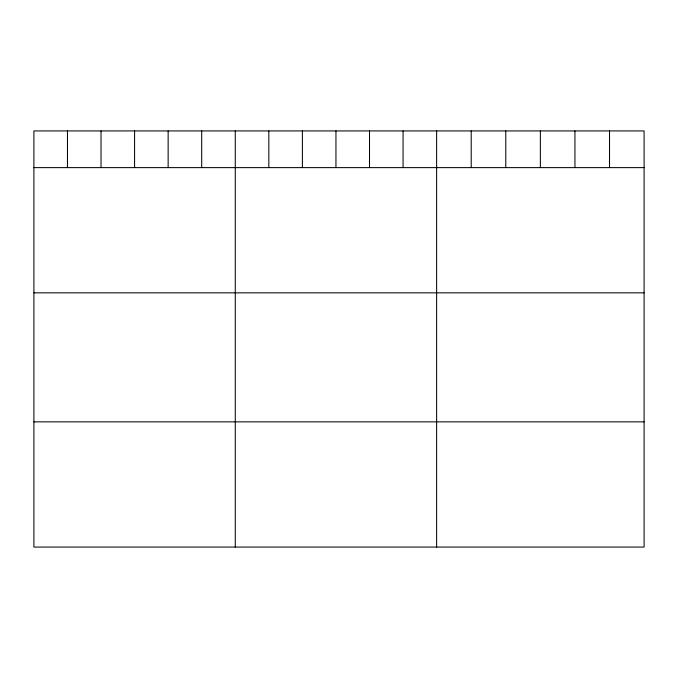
<?xml version="1.0" encoding="UTF-8"?>
<svg xmlns="http://www.w3.org/2000/svg" width="678" height="678" viewBox="0 0 678 678"><rect width="100%" height="100%" fill="white"/><g stroke="black" fill="none" stroke-linecap="round" stroke-linejoin="round"><path stroke-width="1.02" d="M644.1 167.619L644.1 547.07L33.9 547.07L33.9 130.93L644.1 130.93L644.1 167.619L33.9 167.619M33.9 292.837L644.1 292.837M33.9 421.852L644.1 421.852M609.522 130.93L609.522 167.619M574.944 130.93L574.944 167.619M540.366 130.93L540.366 167.619M505.788 130.93L505.788 167.619M471.21 130.93L471.21 167.619M436.632 130.93L436.632 547.07M403.071 130.93L403.071 167.619M369.51 130.93L369.51 167.619M335.949 130.93L335.949 167.619M302.388 130.93L302.388 167.619M268.827 130.93L268.827 167.619M235.266 130.93L235.266 547.07M201.705 130.93L201.705 167.619M168.144 130.93L168.144 167.619M134.583 130.93L134.583 167.619M101.022 130.93L101.022 167.619M67.461 130.93L67.461 167.619"/></g></svg>
